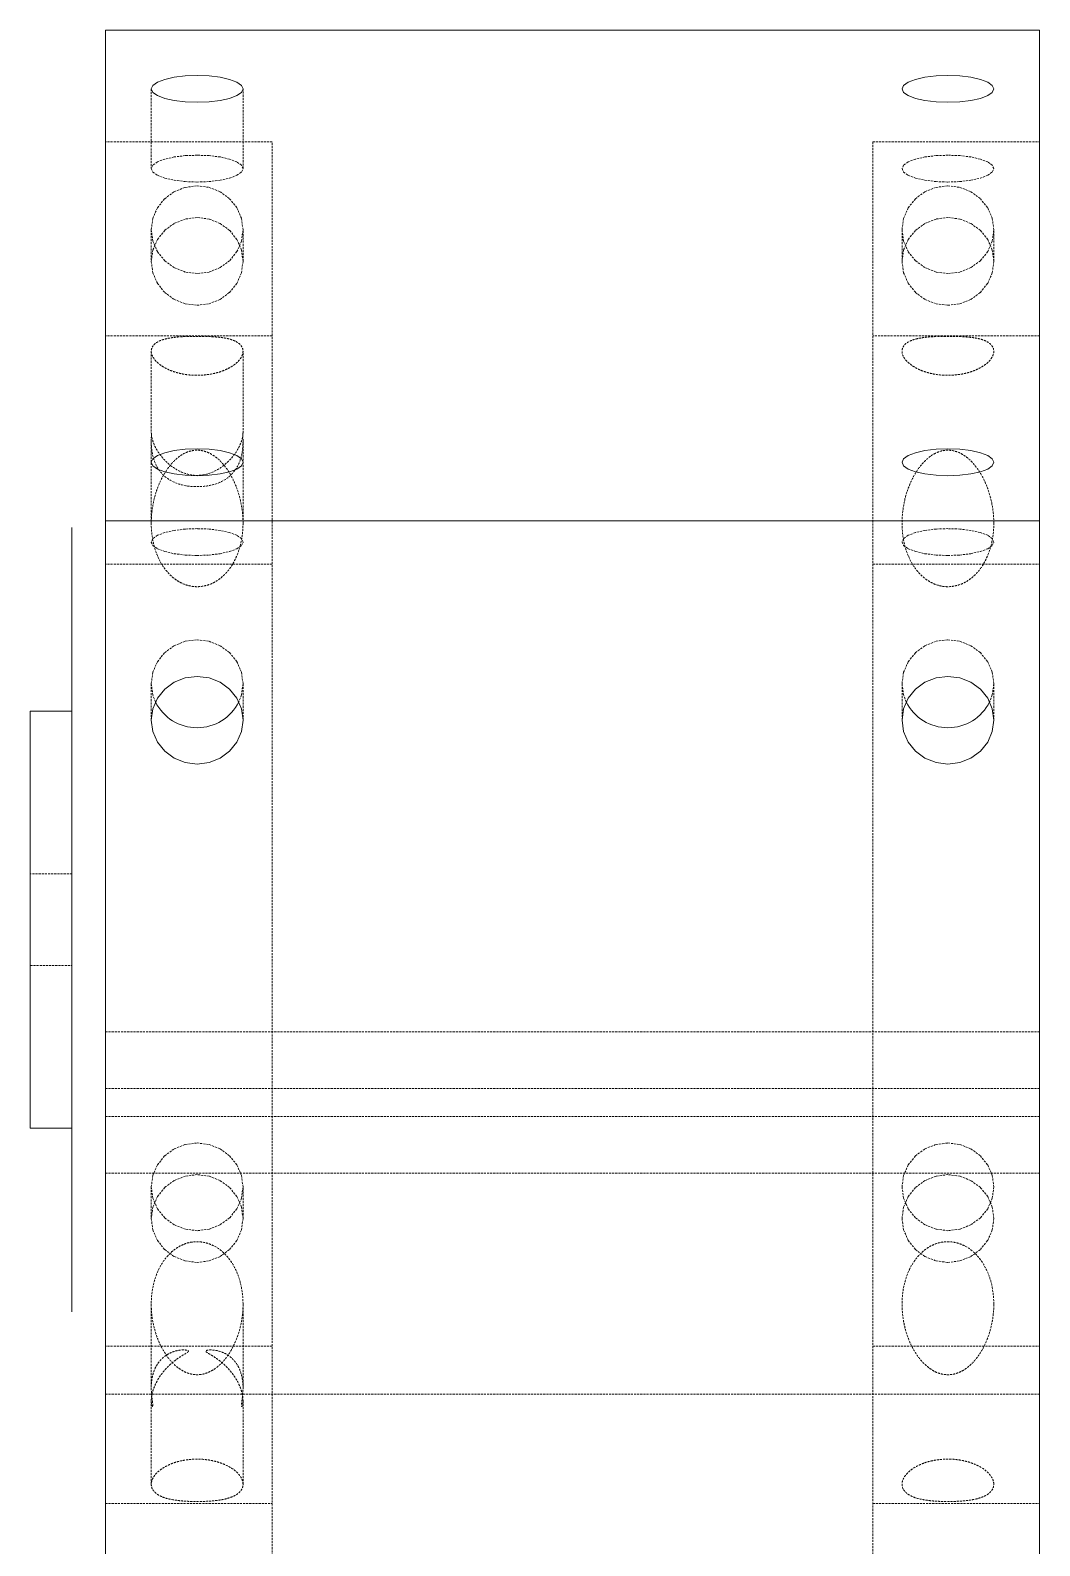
# Model space of a CAD drawing. Header units: millimetres. Extents: x 5343 to 29633, y -275 to 12336.
# Drawn here: x 20197.6 to 20318.6, y 6240.8 to 6422.5 of the extents above; entities that cross this region are included whole.
import ezdxf

# ---------------------------------------------------------------- set-up
doc = ezdxf.new("R2010")
doc.units = ezdxf.units.MM
doc.linetypes.add('HIDDEN', pattern=[0.375, 0.25, -0.125])

msp = doc.modelspace()

# ---------------------------------------------------------------- linework, layer by layer
at = {"linetype": 'Continuous', "lineweight": 15}
for p, q in [((20206.6, 6363.7), (20206.6, 6422.52)), ((20206.6, 6422.52), (20318.6, 6422.52)), ((20318.6, 6363.7), (20318.6, 6422.52)), ((20216.18, 6417.05), (20214.85, 6416.89)), ((20217.6, 6417.1), (20216.18, 6417.05)), ((20219.03, 6417.05), (20217.6, 6417.1)), ((20220.35, 6416.89), (20219.03, 6417.05)), ((20212.29, 6415.91), (20212.1, 6415.49)), ((20212.1, 6415.49), (20212.29, 6415.08)), ((20212.84, 6416.3), (20212.29, 6415.91)), ((20213.71, 6416.63), (20212.84, 6416.3)), ((20214.85, 6416.89), (20213.71, 6416.63)), ((20221.49, 6416.63), (20220.35, 6416.89)), ((20222.37, 6416.3), (20221.49, 6416.63)), ((20222.92, 6415.91), (20222.37, 6416.3)), ((20223.1, 6415.49), (20222.92, 6415.91)), ((20222.92, 6415.08), (20223.1, 6415.49)), ((20212.29, 6415.08), (20212.84, 6414.69)), ((20212.84, 6414.69), (20213.71, 6414.36)), ((20213.71, 6414.36), (20214.85, 6414.1)), ((20214.85, 6414.1), (20216.18, 6413.94)), ((20216.18, 6413.94), (20217.6, 6413.89)), ((20217.6, 6413.89), (20219.03, 6413.94)), ((20219.03, 6413.94), (20220.35, 6414.1)), ((20220.35, 6414.1), (20221.49, 6414.36)), ((20221.49, 6414.36), (20222.37, 6414.69)), ((20222.37, 6414.69), (20222.92, 6415.08)), ((20206.6, 6200.19), (20206.6, 6363.7)), ((20206.6, 6363.7), (20318.6, 6363.7)), ((20318.6, 6200.19), (20318.6, 6363.7)), ((20213.71, 6343.52), (20214.85, 6344.35)), ((20214.85, 6344.35), (20216.18, 6344.88)), ((20216.18, 6344.88), (20217.6, 6345.06)), ((20217.6, 6345.06), (20219.03, 6344.88)), ((20219.03, 6344.88), (20220.35, 6344.35)), ((20220.35, 6344.35), (20221.49, 6343.52)), ((20303.71, 6343.52), (20304.85, 6344.35)), ((20304.85, 6344.35), (20306.18, 6344.88)), ((20306.18, 6344.88), (20307.6, 6345.06)), ((20307.6, 6345.06), (20309.03, 6344.88)), ((20309.03, 6344.88), (20310.35, 6344.35)), ((20310.35, 6344.35), (20311.49, 6343.52)), ((20212.84, 6342.43), (20213.71, 6343.52)), ((20221.49, 6343.52), (20222.37, 6342.43)), ((20302.84, 6342.43), (20303.71, 6343.52)), ((20311.49, 6343.52), (20312.37, 6342.43)), ((20202.6, 6340.89), (20197.6, 6340.89)), ((20197.6, 6340.89), (20197.6, 6290.89)), ((20212.1, 6339.8), (20212.29, 6341.16)), ((20212.29, 6341.16), (20212.84, 6342.43)), ((20222.37, 6342.43), (20222.92, 6341.16)), ((20222.92, 6341.16), (20223.1, 6339.8)), ((20302.1, 6339.8), (20302.29, 6341.16)), ((20302.29, 6341.16), (20302.84, 6342.43)), ((20312.37, 6342.43), (20312.92, 6341.16)), ((20312.92, 6341.16), (20313.1, 6339.8)), ((20212.29, 6338.44), (20212.1, 6339.8)), ((20223.1, 6339.8), (20222.92, 6338.44)), ((20302.29, 6338.44), (20302.1, 6339.8)), ((20313.1, 6339.8), (20312.92, 6338.44)), ((20212.84, 6337.17), (20212.29, 6338.44)), ((20213.71, 6336.08), (20212.84, 6337.17)), ((20222.37, 6337.17), (20221.49, 6336.08)), ((20222.92, 6338.44), (20222.37, 6337.17)), ((20302.84, 6337.17), (20302.29, 6338.44)), ((20303.71, 6336.08), (20302.84, 6337.17)), ((20312.37, 6337.17), (20311.49, 6336.08)), ((20312.92, 6338.44), (20312.37, 6337.17)), ((20214.85, 6335.24), (20213.71, 6336.08)), ((20216.18, 6334.72), (20214.85, 6335.24)), ((20220.35, 6335.24), (20219.03, 6334.72)), ((20221.49, 6336.08), (20220.35, 6335.24)), ((20304.85, 6335.24), (20303.71, 6336.08)), ((20306.18, 6334.72), (20304.85, 6335.24)), ((20310.35, 6335.24), (20309.03, 6334.72)), ((20311.49, 6336.08), (20310.35, 6335.24)), ((20217.6, 6334.54), (20216.18, 6334.72)), ((20219.03, 6334.72), (20217.6, 6334.54)), ((20307.6, 6334.54), (20306.18, 6334.72)), ((20309.03, 6334.72), (20307.6, 6334.54)), ((20197.6, 6290.89), (20202.6, 6290.89))]:
    msp.add_line(p, q, dxfattribs=at)
at = {"linetype": 'Continuous', "lineweight": 0}
for p, q in [((20306.18, 6417.05), (20304.85, 6416.89)), ((20307.6, 6417.1), (20306.18, 6417.05)), ((20309.03, 6417.05), (20307.6, 6417.1)), ((20310.35, 6416.89), (20309.03, 6417.05)), ((20302.29, 6415.91), (20302.1, 6415.49)), ((20302.1, 6415.49), (20302.29, 6415.08)), ((20302.84, 6416.3), (20302.29, 6415.91)), ((20303.71, 6416.63), (20302.84, 6416.3)), ((20304.85, 6416.89), (20303.71, 6416.63)), ((20311.49, 6416.63), (20310.35, 6416.89)), ((20312.37, 6416.3), (20311.49, 6416.63)), ((20312.92, 6415.91), (20312.37, 6416.3)), ((20313.1, 6415.49), (20312.92, 6415.91)), ((20312.92, 6415.08), (20313.1, 6415.49)), ((20302.29, 6415.08), (20302.84, 6414.69)), ((20302.84, 6414.69), (20303.71, 6414.36)), ((20303.71, 6414.36), (20304.85, 6414.1)), ((20304.85, 6414.1), (20306.18, 6413.94)), ((20306.18, 6413.94), (20307.6, 6413.89)), ((20307.6, 6413.89), (20309.03, 6413.94)), ((20309.03, 6413.94), (20310.35, 6414.1)), ((20310.35, 6414.1), (20311.49, 6414.36)), ((20311.49, 6414.36), (20312.37, 6414.69)), ((20312.37, 6414.69), (20312.92, 6415.08)), ((20212.84, 6371.53), (20212.29, 6371.14)), ((20213.71, 6371.86), (20212.84, 6371.53)), ((20214.85, 6372.12), (20213.71, 6371.86)), ((20216.18, 6372.28), (20214.85, 6372.12)), ((20217.6, 6372.34), (20216.18, 6372.28)), ((20219.03, 6372.28), (20217.6, 6372.34)), ((20220.35, 6372.12), (20219.03, 6372.28)), ((20221.49, 6371.86), (20220.35, 6372.12)), ((20222.37, 6371.53), (20221.49, 6371.86)), ((20222.92, 6371.14), (20222.37, 6371.53)), ((20302.84, 6371.53), (20302.29, 6371.14)), ((20303.71, 6371.86), (20302.84, 6371.53)), ((20304.85, 6372.12), (20303.71, 6371.86)), ((20306.18, 6372.28), (20304.85, 6372.12)), ((20307.6, 6372.34), (20306.18, 6372.28)), ((20309.03, 6372.28), (20307.6, 6372.34)), ((20310.35, 6372.12), (20309.03, 6372.28)), ((20311.49, 6371.86), (20310.35, 6372.12)), ((20312.37, 6371.53), (20311.49, 6371.86)), ((20312.92, 6371.14), (20312.37, 6371.53)), ((20212.29, 6371.14), (20212.1, 6370.73)), ((20212.1, 6370.73), (20212.29, 6370.31)), ((20212.29, 6370.31), (20212.84, 6369.92)), ((20212.84, 6369.92), (20213.71, 6369.59)), ((20221.49, 6369.59), (20222.37, 6369.92)), ((20222.37, 6369.92), (20222.92, 6370.31)), ((20223.1, 6370.73), (20222.92, 6371.14)), ((20222.92, 6370.31), (20223.1, 6370.73)), ((20302.29, 6371.14), (20302.1, 6370.73)), ((20302.1, 6370.73), (20302.29, 6370.31)), ((20302.29, 6370.31), (20302.84, 6369.92)), ((20302.84, 6369.92), (20303.71, 6369.59)), ((20311.49, 6369.59), (20312.37, 6369.92)), ((20312.37, 6369.92), (20312.92, 6370.31)), ((20313.1, 6370.73), (20312.92, 6371.14)), ((20312.92, 6370.31), (20313.1, 6370.73)), ((20213.71, 6369.59), (20214.85, 6369.33)), ((20214.85, 6369.33), (20216.18, 6369.17)), ((20216.18, 6369.17), (20217.6, 6369.12)), ((20217.6, 6369.12), (20219.03, 6369.17)), ((20219.03, 6369.17), (20220.35, 6369.33)), ((20220.35, 6369.33), (20221.49, 6369.59)), ((20303.71, 6369.59), (20304.85, 6369.33)), ((20304.85, 6369.33), (20306.18, 6369.17)), ((20306.18, 6369.17), (20307.6, 6369.12)), ((20307.6, 6369.12), (20309.03, 6369.17)), ((20309.03, 6369.17), (20310.35, 6369.33)), ((20310.35, 6369.33), (20311.49, 6369.59)), ((20202.6, 6268.89), (20202.6, 6362.89)), ((20202.6, 6340.89), (20202.6, 6290.89))]:
    msp.add_line(p, q, dxfattribs=at)
at = {"linetype": 'HIDDEN', "lineweight": 0}
for p, q in [((20212.1, 6415.49), (20212.1, 6405.93)), ((20223.1, 6405.93), (20223.1, 6415.49)), ((20226.6, 6409.15), (20206.6, 6409.15)), ((20226.6, 6358.53), (20226.6, 6409.15)), ((20298.6, 6409.15), (20298.6, 6358.53)), ((20298.6, 6409.15), (20318.6, 6409.15)), ((20212.29, 6406.35), (20212.1, 6405.93)), ((20212.84, 6406.74), (20212.29, 6406.35)), ((20213.71, 6407.07), (20212.84, 6406.74)), ((20214.85, 6407.33), (20213.71, 6407.07)), ((20216.18, 6407.49), (20214.85, 6407.33)), ((20217.6, 6407.54), (20216.18, 6407.49)), ((20219.03, 6407.49), (20217.6, 6407.54)), ((20220.35, 6407.33), (20219.03, 6407.49)), ((20221.49, 6407.07), (20220.35, 6407.33)), ((20222.37, 6406.74), (20221.49, 6407.07)), ((20222.92, 6406.35), (20222.37, 6406.74)), ((20223.1, 6405.93), (20222.92, 6406.35)), ((20302.29, 6406.35), (20302.1, 6405.93)), ((20302.84, 6406.74), (20302.29, 6406.35)), ((20303.71, 6407.07), (20302.84, 6406.74)), ((20304.85, 6407.33), (20303.71, 6407.07)), ((20306.18, 6407.49), (20304.85, 6407.33)), ((20307.6, 6407.54), (20306.18, 6407.49)), ((20309.03, 6407.49), (20307.6, 6407.54)), ((20310.35, 6407.33), (20309.03, 6407.49)), ((20311.49, 6407.07), (20310.35, 6407.33)), ((20312.37, 6406.74), (20311.49, 6407.07)), ((20312.92, 6406.35), (20312.37, 6406.74)), ((20313.1, 6405.93), (20312.92, 6406.35)), ((20212.1, 6405.93), (20212.29, 6405.52)), ((20212.29, 6405.52), (20212.84, 6405.13)), ((20212.84, 6405.13), (20213.71, 6404.79)), ((20213.71, 6404.79), (20214.85, 6404.54)), ((20214.85, 6404.54), (20216.18, 6404.38)), ((20216.18, 6404.38), (20217.6, 6404.32)), ((20217.6, 6404.32), (20219.03, 6404.38)), ((20219.03, 6404.38), (20220.35, 6404.54)), ((20220.35, 6404.54), (20221.49, 6404.79)), ((20221.49, 6404.79), (20222.37, 6405.13)), ((20222.37, 6405.13), (20222.92, 6405.52)), ((20222.92, 6405.52), (20223.1, 6405.93)), ((20302.1, 6405.93), (20302.29, 6405.52)), ((20302.29, 6405.52), (20302.84, 6405.13)), ((20302.84, 6405.13), (20303.71, 6404.79)), ((20303.71, 6404.79), (20304.85, 6404.54)), ((20304.85, 6404.54), (20306.18, 6404.38)), ((20306.18, 6404.38), (20307.6, 6404.32)), ((20307.6, 6404.32), (20309.03, 6404.38)), ((20309.03, 6404.38), (20310.35, 6404.54)), ((20310.35, 6404.54), (20311.49, 6404.79)), ((20311.49, 6404.79), (20312.37, 6405.13)), ((20312.37, 6405.13), (20312.92, 6405.52)), ((20312.92, 6405.52), (20313.1, 6405.93)), ((20213.71, 6402.33), (20214.85, 6403.17)), ((20214.85, 6403.17), (20216.18, 6403.69)), ((20216.18, 6403.69), (20217.6, 6403.87)), ((20217.6, 6403.87), (20219.03, 6403.69)), ((20219.03, 6403.69), (20220.35, 6403.17)), ((20220.35, 6403.17), (20221.49, 6402.33)), ((20303.71, 6402.33), (20304.85, 6403.17)), ((20304.85, 6403.17), (20306.18, 6403.69)), ((20306.18, 6403.69), (20307.6, 6403.87)), ((20307.6, 6403.87), (20309.03, 6403.69)), ((20309.03, 6403.69), (20310.35, 6403.17)), ((20310.35, 6403.17), (20311.49, 6402.33)), ((20212.29, 6399.97), (20212.84, 6401.24)), ((20212.84, 6401.24), (20213.71, 6402.33)), ((20221.49, 6402.33), (20222.37, 6401.24)), ((20222.37, 6401.24), (20222.92, 6399.97)), ((20302.29, 6399.97), (20302.84, 6401.24)), ((20302.84, 6401.24), (20303.71, 6402.33)), ((20311.49, 6402.33), (20312.37, 6401.24)), ((20312.37, 6401.24), (20312.92, 6399.97)), ((20212.1, 6398.61), (20212.29, 6399.97)), ((20214.85, 6399.36), (20213.71, 6398.53)), ((20216.18, 6399.89), (20214.85, 6399.36)), ((20217.6, 6400.07), (20216.18, 6399.89)), ((20219.03, 6399.89), (20217.6, 6400.07)), ((20220.35, 6399.36), (20219.03, 6399.89)), ((20221.49, 6398.53), (20220.35, 6399.36)), ((20222.92, 6399.97), (20223.1, 6398.61)), ((20302.1, 6398.61), (20302.29, 6399.97)), ((20304.85, 6399.36), (20303.71, 6398.53)), ((20306.18, 6399.89), (20304.85, 6399.36)), ((20307.6, 6400.07), (20306.18, 6399.89)), ((20309.03, 6399.89), (20307.6, 6400.07)), ((20310.35, 6399.36), (20309.03, 6399.89)), ((20311.49, 6398.53), (20310.35, 6399.36)), ((20312.92, 6399.97), (20313.1, 6398.61)), ((20212.1, 6398.61), (20212.1, 6394.81)), ((20212.29, 6397.25), (20212.1, 6398.61)), ((20212.84, 6397.44), (20212.29, 6396.17)), ((20212.84, 6395.98), (20212.29, 6397.25)), ((20213.71, 6398.53), (20212.84, 6397.44)), ((20222.37, 6397.44), (20221.49, 6398.53)), ((20222.92, 6396.17), (20222.37, 6397.44)), ((20222.92, 6397.25), (20222.37, 6395.98)), ((20223.1, 6398.61), (20222.92, 6397.25)), ((20223.1, 6394.81), (20223.1, 6398.61)), ((20302.1, 6398.61), (20302.1, 6394.81)), ((20302.29, 6397.25), (20302.1, 6398.61)), ((20302.84, 6397.44), (20302.29, 6396.17)), ((20302.84, 6395.98), (20302.29, 6397.25)), ((20303.71, 6398.53), (20302.84, 6397.44)), ((20312.37, 6397.44), (20311.49, 6398.53)), ((20312.92, 6396.17), (20312.37, 6397.44)), ((20312.92, 6397.25), (20312.37, 6395.98)), ((20313.1, 6398.61), (20312.92, 6397.25)), ((20313.1, 6394.81), (20313.1, 6398.61)), ((20212.29, 6396.17), (20212.1, 6394.81)), ((20213.71, 6394.89), (20212.84, 6395.98)), ((20222.37, 6395.98), (20221.49, 6394.89)), ((20223.1, 6394.81), (20222.92, 6396.17)), ((20302.29, 6396.17), (20302.1, 6394.81)), ((20303.71, 6394.89), (20302.84, 6395.98)), ((20312.37, 6395.98), (20311.49, 6394.89)), ((20313.1, 6394.81), (20312.92, 6396.17)), ((20212.1, 6394.81), (20212.29, 6393.45)), ((20212.29, 6393.45), (20212.84, 6392.18)), ((20214.85, 6394.06), (20213.71, 6394.89)), ((20216.18, 6393.53), (20214.85, 6394.06)), ((20217.6, 6393.35), (20216.18, 6393.53)), ((20219.03, 6393.53), (20217.6, 6393.35)), ((20220.35, 6394.06), (20219.03, 6393.53)), ((20221.49, 6394.89), (20220.35, 6394.06)), ((20222.37, 6392.18), (20222.92, 6393.45)), ((20222.92, 6393.45), (20223.1, 6394.81)), ((20302.1, 6394.81), (20302.29, 6393.45)), ((20302.29, 6393.45), (20302.84, 6392.18)), ((20304.85, 6394.06), (20303.71, 6394.89)), ((20306.18, 6393.53), (20304.85, 6394.06)), ((20307.6, 6393.35), (20306.18, 6393.53)), ((20309.03, 6393.53), (20307.6, 6393.35)), ((20310.35, 6394.06), (20309.03, 6393.53)), ((20311.49, 6394.89), (20310.35, 6394.06)), ((20312.37, 6392.18), (20312.92, 6393.45)), ((20312.92, 6393.45), (20313.1, 6394.81)), ((20212.84, 6392.18), (20213.71, 6391.09)), ((20221.49, 6391.09), (20222.37, 6392.18)), ((20302.84, 6392.18), (20303.71, 6391.09)), ((20311.49, 6391.09), (20312.37, 6392.18)), ((20213.71, 6391.09), (20214.85, 6390.25)), ((20214.85, 6390.25), (20216.18, 6389.73)), ((20216.18, 6389.73), (20217.6, 6389.55)), ((20217.6, 6389.55), (20219.03, 6389.73)), ((20219.03, 6389.73), (20220.35, 6390.25)), ((20220.35, 6390.25), (20221.49, 6391.09)), ((20303.71, 6391.09), (20304.85, 6390.25)), ((20304.85, 6390.25), (20306.18, 6389.73)), ((20306.18, 6389.73), (20307.6, 6389.55)), ((20307.6, 6389.55), (20309.03, 6389.73)), ((20309.03, 6389.73), (20310.35, 6390.25)), ((20310.35, 6390.25), (20311.49, 6391.09)), ((20226.6, 6385.89), (20206.6, 6385.89)), ((20318.6, 6385.89), (20298.6, 6385.89)), ((20212.1, 6384.04), (20212.1, 6374.21)), ((20223.1, 6374.21), (20223.1, 6384.04)), ((20212.1, 6373.28), (20212.1, 6363.44)), ((20223.1, 6363.44), (20223.1, 6373.27)), ((20214.85, 6362.56), (20213.71, 6362.3)), ((20216.18, 6362.72), (20214.85, 6362.56)), ((20217.6, 6362.77), (20216.18, 6362.72)), ((20219.03, 6362.72), (20217.6, 6362.77)), ((20220.35, 6362.56), (20219.03, 6362.72)), ((20221.49, 6362.3), (20220.35, 6362.56)), ((20304.85, 6362.56), (20303.71, 6362.3)), ((20306.18, 6362.72), (20304.85, 6362.56)), ((20307.6, 6362.77), (20306.18, 6362.72)), ((20309.03, 6362.72), (20307.6, 6362.77)), ((20310.35, 6362.56), (20309.03, 6362.72)), ((20311.49, 6362.3), (20310.35, 6362.56)), ((20212.29, 6361.58), (20212.1, 6361.16)), ((20212.1, 6361.16), (20212.29, 6360.75)), ((20212.84, 6361.97), (20212.29, 6361.58)), ((20212.29, 6360.75), (20212.84, 6360.36)), ((20213.71, 6362.3), (20212.84, 6361.97)), ((20222.37, 6361.97), (20221.49, 6362.3)), ((20222.92, 6361.58), (20222.37, 6361.97)), ((20222.37, 6360.36), (20222.92, 6360.75)), ((20223.1, 6361.16), (20222.92, 6361.58)), ((20222.92, 6360.75), (20223.1, 6361.16)), ((20302.29, 6361.58), (20302.1, 6361.16)), ((20302.1, 6361.16), (20302.29, 6360.75)), ((20302.84, 6361.97), (20302.29, 6361.58)), ((20302.29, 6360.75), (20302.84, 6360.36)), ((20303.71, 6362.3), (20302.84, 6361.97)), ((20312.37, 6361.97), (20311.49, 6362.3)), ((20312.92, 6361.58), (20312.37, 6361.97)), ((20312.37, 6360.36), (20312.92, 6360.75)), ((20313.1, 6361.16), (20312.92, 6361.58)), ((20312.92, 6360.75), (20313.1, 6361.16)), ((20212.84, 6360.36), (20213.71, 6360.03)), ((20213.71, 6360.03), (20214.85, 6359.77)), ((20214.85, 6359.77), (20216.18, 6359.61)), ((20216.18, 6359.61), (20217.6, 6359.55)), ((20217.6, 6359.55), (20219.03, 6359.61)), ((20219.03, 6359.61), (20220.35, 6359.77)), ((20220.35, 6359.77), (20221.49, 6360.03)), ((20221.49, 6360.03), (20222.37, 6360.36)), ((20302.84, 6360.36), (20303.71, 6360.03)), ((20303.71, 6360.03), (20304.85, 6359.77)), ((20304.85, 6359.77), (20306.18, 6359.61)), ((20306.18, 6359.61), (20307.6, 6359.55)), ((20307.6, 6359.55), (20309.03, 6359.61)), ((20309.03, 6359.61), (20310.35, 6359.77)), ((20310.35, 6359.77), (20311.49, 6360.03)), ((20311.49, 6360.03), (20312.37, 6360.36)), ((20226.6, 6358.53), (20206.6, 6358.53)), ((20226.6, 6214.14), (20226.6, 6358.53)), ((20298.6, 6358.53), (20318.6, 6358.53)), ((20298.6, 6358.53), (20298.6, 6214.14)), ((20213.71, 6347.91), (20214.85, 6348.74)), ((20214.85, 6348.74), (20216.18, 6349.27)), ((20216.18, 6349.27), (20217.6, 6349.45)), ((20217.6, 6349.45), (20219.03, 6349.27)), ((20219.03, 6349.27), (20220.35, 6348.74)), ((20220.35, 6348.74), (20221.49, 6347.91)), ((20303.71, 6347.91), (20304.85, 6348.74)), ((20304.85, 6348.74), (20306.18, 6349.27)), ((20306.18, 6349.27), (20307.6, 6349.45)), ((20307.6, 6349.45), (20309.03, 6349.27)), ((20309.03, 6349.27), (20310.35, 6348.74)), ((20310.35, 6348.74), (20311.49, 6347.91)), ((20212.29, 6345.55), (20212.84, 6346.82)), ((20212.84, 6346.82), (20213.71, 6347.91)), ((20221.49, 6347.91), (20222.37, 6346.82)), ((20222.37, 6346.82), (20222.92, 6345.55)), ((20302.29, 6345.55), (20302.84, 6346.82)), ((20302.84, 6346.82), (20303.71, 6347.91)), ((20311.49, 6347.91), (20312.37, 6346.82)), ((20312.37, 6346.82), (20312.92, 6345.55)), ((20212.1, 6344.19), (20212.29, 6345.55)), ((20222.92, 6345.55), (20223.1, 6344.19)), ((20302.1, 6344.19), (20302.29, 6345.55)), ((20312.92, 6345.55), (20313.1, 6344.19)), ((20212.1, 6344.19), (20212.1, 6339.8)), ((20212.29, 6342.83), (20212.1, 6344.19)), ((20212.6, 6341.99), (20212.29, 6342.83)), ((20222.92, 6342.83), (20222.6, 6341.99)), ((20223.1, 6344.19), (20222.92, 6342.83)), ((20223.1, 6339.8), (20223.1, 6344.19)), ((20302.1, 6344.19), (20302.1, 6339.8)), ((20302.29, 6342.83), (20302.1, 6344.19)), ((20302.6, 6341.99), (20302.29, 6342.83)), ((20312.92, 6342.83), (20312.6, 6341.99)), ((20313.1, 6344.19), (20312.92, 6342.83)), ((20313.1, 6339.8), (20313.1, 6344.19)), ((20202.6, 6321.39), (20197.6, 6321.39)), ((20197.6, 6310.39), (20202.6, 6310.39)), ((20318.6, 6302.46), (20206.6, 6302.46)), ((20206.6, 6295.66), (20318.6, 6295.66)), ((20318.6, 6292.31), (20206.6, 6292.31)), ((20213.71, 6287.58), (20214.85, 6288.42)), ((20214.85, 6288.42), (20216.18, 6288.94)), ((20216.18, 6288.94), (20217.6, 6289.12)), ((20217.6, 6289.12), (20219.03, 6288.94)), ((20219.03, 6288.94), (20220.35, 6288.42)), ((20220.35, 6288.42), (20221.49, 6287.58)), ((20303.71, 6287.58), (20304.85, 6288.42)), ((20304.85, 6288.42), (20306.18, 6288.94)), ((20306.18, 6288.94), (20307.6, 6289.12)), ((20307.6, 6289.12), (20309.03, 6288.94)), ((20309.03, 6288.94), (20310.35, 6288.42)), ((20310.35, 6288.42), (20311.49, 6287.58)), ((20212.29, 6285.22), (20212.84, 6286.49)), ((20212.84, 6286.49), (20213.71, 6287.58)), ((20221.49, 6287.58), (20222.37, 6286.49)), ((20222.37, 6286.49), (20222.92, 6285.22)), ((20302.29, 6285.22), (20302.84, 6286.49)), ((20302.84, 6286.49), (20303.71, 6287.58)), ((20311.49, 6287.58), (20312.37, 6286.49)), ((20312.37, 6286.49), (20312.92, 6285.22)), ((20206.6, 6285.51), (20318.6, 6285.51)), ((20212.1, 6283.86), (20212.29, 6285.22)), ((20214.85, 6284.61), (20213.71, 6283.78)), ((20216.18, 6285.14), (20214.85, 6284.61)), ((20217.6, 6285.32), (20216.18, 6285.14)), ((20219.03, 6285.14), (20217.6, 6285.32)), ((20220.35, 6284.61), (20219.03, 6285.14)), ((20221.49, 6283.78), (20220.35, 6284.61)), ((20222.92, 6285.22), (20223.1, 6283.86)), ((20302.1, 6283.86), (20302.29, 6285.22)), ((20304.85, 6284.61), (20303.71, 6283.78)), ((20306.18, 6285.14), (20304.85, 6284.61)), ((20307.6, 6285.32), (20306.18, 6285.14)), ((20309.03, 6285.14), (20307.6, 6285.32)), ((20310.35, 6284.61), (20309.03, 6285.14)), ((20311.49, 6283.78), (20310.35, 6284.61)), ((20312.92, 6285.22), (20313.1, 6283.86)), ((20212.1, 6283.86), (20212.1, 6280.06)), ((20212.29, 6282.5), (20212.1, 6283.86)), ((20212.84, 6282.69), (20212.29, 6281.42)), ((20213.71, 6283.78), (20212.84, 6282.69)), ((20222.37, 6282.69), (20221.49, 6283.78)), ((20222.92, 6281.42), (20222.37, 6282.69)), ((20223.1, 6283.86), (20222.92, 6282.5)), ((20223.1, 6280.06), (20223.1, 6283.86)), ((20302.29, 6282.5), (20302.1, 6283.86)), ((20302.84, 6282.69), (20302.29, 6281.42)), ((20303.71, 6283.78), (20302.84, 6282.69)), ((20312.37, 6282.69), (20311.49, 6283.78)), ((20312.92, 6281.42), (20312.37, 6282.69)), ((20313.1, 6283.86), (20312.92, 6282.5)), ((20212.29, 6281.42), (20212.1, 6280.06)), ((20212.84, 6281.23), (20212.29, 6282.5)), ((20213.71, 6280.14), (20212.84, 6281.23)), ((20222.37, 6281.23), (20221.49, 6280.14)), ((20222.92, 6282.5), (20222.37, 6281.23)), ((20223.1, 6280.06), (20222.92, 6281.42)), ((20302.29, 6281.42), (20302.1, 6280.06)), ((20302.84, 6281.23), (20302.29, 6282.5)), ((20303.71, 6280.14), (20302.84, 6281.23)), ((20312.37, 6281.23), (20311.49, 6280.14)), ((20312.92, 6282.5), (20312.37, 6281.23)), ((20313.1, 6280.06), (20312.92, 6281.42)), ((20212.1, 6280.06), (20212.29, 6278.7)), ((20214.85, 6279.31), (20213.71, 6280.14)), ((20216.18, 6278.78), (20214.85, 6279.31)), ((20220.35, 6279.31), (20219.03, 6278.78)), ((20221.49, 6280.14), (20220.35, 6279.31)), ((20222.92, 6278.7), (20223.1, 6280.06)), ((20302.1, 6280.06), (20302.29, 6278.7)), ((20304.85, 6279.31), (20303.71, 6280.14)), ((20306.18, 6278.78), (20304.85, 6279.31)), ((20310.35, 6279.31), (20309.03, 6278.78)), ((20311.49, 6280.14), (20310.35, 6279.31)), ((20312.92, 6278.7), (20313.1, 6280.06)), ((20212.29, 6278.7), (20212.84, 6277.43)), ((20212.84, 6277.43), (20213.71, 6276.34)), ((20217.6, 6278.6), (20216.18, 6278.78)), ((20219.03, 6278.78), (20217.6, 6278.6)), ((20221.49, 6276.34), (20222.37, 6277.43)), ((20222.37, 6277.43), (20222.92, 6278.7)), ((20302.29, 6278.7), (20302.84, 6277.43)), ((20302.84, 6277.43), (20303.71, 6276.34)), ((20307.6, 6278.6), (20306.18, 6278.78)), ((20309.03, 6278.78), (20307.6, 6278.6)), ((20311.49, 6276.34), (20312.37, 6277.43)), ((20312.37, 6277.43), (20312.92, 6278.7)), ((20213.71, 6276.34), (20214.85, 6275.5)), ((20214.85, 6275.5), (20216.18, 6274.98)), ((20219.03, 6274.98), (20220.35, 6275.5)), ((20220.35, 6275.5), (20221.49, 6276.34)), ((20303.71, 6276.34), (20304.85, 6275.5)), ((20304.85, 6275.5), (20306.18, 6274.98)), ((20309.03, 6274.98), (20310.35, 6275.5)), ((20310.35, 6275.5), (20311.49, 6276.34)), ((20216.18, 6274.98), (20217.6, 6274.8)), ((20217.6, 6274.8), (20219.03, 6274.98)), ((20306.18, 6274.98), (20307.6, 6274.8)), ((20307.6, 6274.8), (20309.03, 6274.98)), ((20212.1, 6269.78), (20212.1, 6259.79)), ((20223.1, 6259.78), (20223.1, 6269.78)), ((20226.6, 6264.76), (20206.6, 6264.76)), ((20298.6, 6264.76), (20318.6, 6264.76)), ((20206.6, 6259), (20318.6, 6259)), ((20212.1, 6258.2), (20212.1, 6248.21)), ((20223.1, 6248.2), (20223.1, 6258.19)), ((20206.6, 6245.89), (20226.6, 6245.89)), ((20298.6, 6245.89), (20318.6, 6245.89))]:
    msp.add_line(p, q, dxfattribs=at)
at = {"linetype": 'Continuous', "lineweight": 15}
for centre in [(20217.6, 6344.49), (20307.6, 6344.49)]:
    msp.add_arc(centre, 5.59, 206.5304, 333.4696, dxfattribs=at)
at = {"linetype": 'HIDDEN', "lineweight": 0}
for points, knots in [([(20223.1, 6384.04), (20223.1, 6384.3), (20223.01, 6384.53), (20222.69, 6384.94), (20222.46, 6385.11), (20221.99, 6385.33), (20221.82, 6385.4), (20221.42, 6385.52), (20221.2, 6385.57), (20220.82, 6385.64), (20220.69, 6385.66), (20220.41, 6385.7), (20220.25, 6385.71), (20219.92, 6385.74), (20219.75, 6385.76), (20219.36, 6385.78), (20219.15, 6385.79), (20218.8, 6385.81), (20218.68, 6385.81), (20218.42, 6385.82), (20218.29, 6385.82), (20218.01, 6385.82), (20217.87, 6385.82), (20217.58, 6385.82), (20217.44, 6385.82), (20217.15, 6385.82), (20217.01, 6385.82), (20216.74, 6385.82), (20216.61, 6385.81), (20216.25, 6385.8), (20216.02, 6385.79), (20215.61, 6385.77), (20215.43, 6385.76), (20215.08, 6385.73), (20214.92, 6385.71), (20214.48, 6385.66), (20214.22, 6385.61), (20213.77, 6385.51), (20213.56, 6385.45), (20213.2, 6385.33), (20213.04, 6385.25), (20212.61, 6385.02), (20212.4, 6384.84), (20212.14, 6384.41), (20212.08, 6384.17), (20212.14, 6383.63), (20212.27, 6383.33), (20212.65, 6382.86), (20212.82, 6382.7), (20213.22, 6382.37), (20213.46, 6382.21), (20213.91, 6381.96), (20214.07, 6381.88), (20214.42, 6381.73), (20214.61, 6381.66), (20215.02, 6381.52), (20215.24, 6381.46), (20215.71, 6381.34), (20215.96, 6381.29), (20216.5, 6381.21), (20216.77, 6381.18), (20217.34, 6381.15), (20217.63, 6381.15), (20218.06, 6381.16), (20218.2, 6381.17), (20218.48, 6381.19), (20218.62, 6381.21), (20219.03, 6381.26), (20219.29, 6381.3), (20219.78, 6381.41), (20220.01, 6381.47), (20220.44, 6381.6), (20220.64, 6381.67), (20221, 6381.82), (20221.17, 6381.9), (20221.48, 6382.06), (20221.62, 6382.14), (20222.01, 6382.38), (20222.22, 6382.55), (20222.57, 6382.87), (20222.7, 6383.03), (20222.91, 6383.34), (20222.98, 6383.49), (20223.08, 6383.77), (20223.1, 6383.91), (20223.1, 6384.04)], [0, 0, 0, 0, 0.0625, 0.0625, 0.125, 0.125, 0.15625, 0.15625, 0.1875, 0.1875, 0.203125, 0.203125, 0.21875, 0.21875, 0.234375, 0.234375, 0.25, 0.25, 0.257813, 0.257813, 0.265625, 0.265625, 0.273438, 0.273438, 0.28125, 0.28125, 0.289063, 0.289063, 0.296875, 0.296875, 0.3125, 0.3125, 0.328125, 0.328125, 0.34375, 0.34375, 0.375, 0.375, 0.40625, 0.40625, 0.4375, 0.4375, 0.5, 0.5, 0.5625, 0.5625, 0.625, 0.625, 0.65625, 0.65625, 0.6875, 0.6875, 0.703125, 0.703125, 0.71875, 0.71875, 0.734375, 0.734375, 0.75, 0.75, 0.765625, 0.765625, 0.78125, 0.78125, 0.789063, 0.789063, 0.796875, 0.796875, 0.8125, 0.8125, 0.828125, 0.828125, 0.84375, 0.84375, 0.859375, 0.859375, 0.875, 0.875, 0.90625, 0.90625, 0.9375, 0.9375, 0.96875, 0.96875, 1, 1, 1, 1]), ([(20313.1, 6384.04), (20313.1, 6384.3), (20313.01, 6384.53), (20312.69, 6384.94), (20312.46, 6385.11), (20311.99, 6385.33), (20311.82, 6385.4), (20311.42, 6385.52), (20311.2, 6385.57), (20310.82, 6385.64), (20310.69, 6385.66), (20310.41, 6385.7), (20310.25, 6385.71), (20309.92, 6385.74), (20309.75, 6385.76), (20309.36, 6385.78), (20309.15, 6385.79), (20308.8, 6385.81), (20308.68, 6385.81), (20308.42, 6385.82), (20308.29, 6385.82), (20308.01, 6385.82), (20307.87, 6385.82), (20307.58, 6385.82), (20307.44, 6385.82), (20307.15, 6385.82), (20307.01, 6385.82), (20306.74, 6385.82), (20306.61, 6385.81), (20306.25, 6385.8), (20306.02, 6385.79), (20305.61, 6385.77), (20305.43, 6385.76), (20305.08, 6385.73), (20304.92, 6385.71), (20304.48, 6385.66), (20304.22, 6385.61), (20303.77, 6385.51), (20303.56, 6385.45), (20303.2, 6385.33), (20303.04, 6385.25), (20302.61, 6385.02), (20302.4, 6384.84), (20302.14, 6384.41), (20302.08, 6384.17), (20302.14, 6383.63), (20302.27, 6383.33), (20302.65, 6382.86), (20302.82, 6382.7), (20303.22, 6382.37), (20303.46, 6382.21), (20303.91, 6381.96), (20304.07, 6381.88), (20304.42, 6381.73), (20304.61, 6381.66), (20305.02, 6381.52), (20305.24, 6381.46), (20305.71, 6381.34), (20305.96, 6381.29), (20306.5, 6381.21), (20306.77, 6381.18), (20307.34, 6381.15), (20307.63, 6381.15), (20308.06, 6381.16), (20308.2, 6381.17), (20308.48, 6381.19), (20308.62, 6381.21), (20309.03, 6381.26), (20309.29, 6381.3), (20309.78, 6381.41), (20310.01, 6381.47), (20310.44, 6381.6), (20310.64, 6381.67), (20311, 6381.82), (20311.17, 6381.9), (20311.48, 6382.06), (20311.62, 6382.14), (20312.01, 6382.38), (20312.22, 6382.55), (20312.57, 6382.87), (20312.7, 6383.03), (20312.91, 6383.34), (20312.98, 6383.49), (20313.08, 6383.77), (20313.1, 6383.91), (20313.1, 6384.04)], [0, 0, 0, 0, 0.0625, 0.0625, 0.125, 0.125, 0.15625, 0.15625, 0.1875, 0.1875, 0.203125, 0.203125, 0.21875, 0.21875, 0.234375, 0.234375, 0.25, 0.25, 0.257813, 0.257813, 0.265625, 0.265625, 0.273438, 0.273438, 0.28125, 0.28125, 0.289063, 0.289063, 0.296875, 0.296875, 0.3125, 0.3125, 0.328125, 0.328125, 0.34375, 0.34375, 0.375, 0.375, 0.40625, 0.40625, 0.4375, 0.4375, 0.5, 0.5, 0.5625, 0.5625, 0.625, 0.625, 0.65625, 0.65625, 0.6875, 0.6875, 0.703125, 0.703125, 0.71875, 0.71875, 0.734375, 0.734375, 0.75, 0.75, 0.765625, 0.765625, 0.78125, 0.78125, 0.789063, 0.789063, 0.796875, 0.796875, 0.8125, 0.8125, 0.828125, 0.828125, 0.84375, 0.84375, 0.859375, 0.859375, 0.875, 0.875, 0.90625, 0.90625, 0.9375, 0.9375, 0.96875, 0.96875, 1, 1, 1, 1]), ([(20223.1, 6373.27), (20223.1, 6372.99), (20223.09, 6372.43), (20222.92, 6371.39), (20222.55, 6370.38), (20221.91, 6369.39), (20220.84, 6368.48), (20219.43, 6367.95), (20217.86, 6367.77), (20216.3, 6367.85), (20214.77, 6368.27), (20213.53, 6369.11), (20212.71, 6370.23), (20212.29, 6371.34), (20212.12, 6372.39), (20212.09, 6373.27), (20212.12, 6373.95), (20212.13, 6374.27), (20212.09, 6374.34), (20212.1, 6374.21), (20212.1, 6374.21)], [0, 0, 0, 0, 0.048981, 0.098063, 0.144794, 0.191752, 0.260505, 0.350348, 0.413578, 0.477164, 0.559107, 0.644084, 0.698143, 0.752545, 0.800107, 0.846712, 0.896426, 0.948003, 0.999552, 1, 1, 1, 1]), ([(20212.11, 6374.11), (20212.12, 6374.02), (20212.13, 6373.83), (20212.3, 6373.16), (20212.68, 6372.32), (20213.34, 6371.33), (20214.44, 6370.23), (20215.86, 6369.41), (20217.42, 6369.08), (20218.97, 6369.28), (20220.5, 6370.03), (20221.73, 6371.15), (20222.53, 6372.32), (20222.93, 6373.22), (20223.08, 6373.85), (20223.09, 6374.03), (20223.09, 6374.09)], [0, 0, 0, 0, 0.046264, 0.107083, 0.163814, 0.221236, 0.306331, 0.415893, 0.491729, 0.567919, 0.668937, 0.773476, 0.838264, 0.903437, 0.960946, 1, 1, 1, 1]), ([(20223.1, 6374.21), (20223.1, 6374.24), (20223.09, 6374.32), (20223.09, 6373.98), (20223.1, 6373.5), (20223.1, 6373.27)], [0, 0, 0, 0, 0.327275, 0.671738, 1, 1, 1, 1]), ([(20223.1, 6363.44), (20223.1, 6362.6), (20223.01, 6361.75), (20222.71, 6360.47), (20222.57, 6360.04), (20222.31, 6359.4), (20222.22, 6359.19), (20222, 6358.77), (20221.89, 6358.56), (20221.5, 6357.95), (20221.19, 6357.56), (20220.64, 6357.03), (20220.45, 6356.86), (20220.02, 6356.55), (20219.79, 6356.4), (20219.3, 6356.16), (20219.04, 6356.05), (20218.49, 6355.9), (20218.21, 6355.85), (20217.64, 6355.8), (20217.35, 6355.81), (20216.78, 6355.88), (20216.5, 6355.95), (20215.97, 6356.13), (20215.72, 6356.25), (20215.24, 6356.51), (20215.02, 6356.66), (20214.61, 6356.99), (20214.42, 6357.16), (20214.07, 6357.53), (20213.9, 6357.72), (20213.46, 6358.31), (20213.22, 6358.72), (20212.81, 6359.56), (20212.65, 6360), (20212.27, 6361.28), (20212.14, 6362.14), (20212.09, 6363.4), (20212.1, 6363.82), (20212.16, 6364.65), (20212.21, 6365.05), (20212.41, 6366.24), (20212.61, 6367.01), (20213.04, 6368.12), (20213.2, 6368.48), (20213.56, 6369.19), (20213.77, 6369.53), (20214.23, 6370.2), (20214.49, 6370.52), (20215.08, 6371.12), (20215.42, 6371.41), (20216.03, 6371.78), (20216.26, 6371.89), (20216.75, 6372.07), (20217.03, 6372.13), (20217.45, 6372.17), (20217.6, 6372.18), (20217.89, 6372.16), (20218.03, 6372.15), (20218.44, 6372.07), (20218.7, 6371.99), (20219.17, 6371.78), (20219.37, 6371.66), (20219.76, 6371.41), (20219.94, 6371.27), (20220.43, 6370.83), (20220.71, 6370.52), (20221.21, 6369.88), (20221.43, 6369.55), (20221.82, 6368.85), (20222, 6368.49), (20222.46, 6367.4), (20222.69, 6366.65), (20223.01, 6365.09), (20223.1, 6364.28), (20223.1, 6363.44)], [0, 0, 0, 0, 0.0625, 0.0625, 0.09375, 0.09375, 0.109375, 0.109375, 0.125, 0.125, 0.15625, 0.15625, 0.171875, 0.171875, 0.1875, 0.1875, 0.203125, 0.203125, 0.21875, 0.21875, 0.234375, 0.234375, 0.25, 0.25, 0.265625, 0.265625, 0.28125, 0.28125, 0.296875, 0.296875, 0.3125, 0.3125, 0.34375, 0.34375, 0.375, 0.375, 0.4375, 0.4375, 0.46875, 0.46875, 0.5, 0.5, 0.5625, 0.5625, 0.59375, 0.59375, 0.625, 0.625, 0.65625, 0.65625, 0.6875, 0.6875, 0.703125, 0.703125, 0.71875, 0.71875, 0.726562, 0.726562, 0.734375, 0.734375, 0.75, 0.75, 0.765625, 0.765625, 0.78125, 0.78125, 0.8125, 0.8125, 0.84375, 0.84375, 0.875, 0.875, 0.9375, 0.9375, 1, 1, 1, 1]), ([(20313.1, 6363.44), (20313.1, 6362.6), (20313.01, 6361.75), (20312.71, 6360.47), (20312.57, 6360.04), (20312.31, 6359.4), (20312.22, 6359.19), (20312, 6358.77), (20311.89, 6358.56), (20311.5, 6357.95), (20311.19, 6357.56), (20310.64, 6357.03), (20310.45, 6356.86), (20310.02, 6356.55), (20309.79, 6356.4), (20309.3, 6356.16), (20309.04, 6356.05), (20308.49, 6355.9), (20308.21, 6355.85), (20307.64, 6355.8), (20307.35, 6355.81), (20306.78, 6355.88), (20306.5, 6355.95), (20305.97, 6356.13), (20305.72, 6356.25), (20305.24, 6356.51), (20305.02, 6356.66), (20304.61, 6356.99), (20304.42, 6357.16), (20304.07, 6357.53), (20303.9, 6357.72), (20303.46, 6358.31), (20303.22, 6358.72), (20302.81, 6359.56), (20302.65, 6360), (20302.27, 6361.28), (20302.14, 6362.14), (20302.1, 6363.4), (20302.1, 6363.82), (20302.16, 6364.65), (20302.21, 6365.05), (20302.41, 6366.24), (20302.61, 6367.01), (20303.04, 6368.12), (20303.2, 6368.48), (20303.56, 6369.19), (20303.77, 6369.53), (20304.23, 6370.2), (20304.49, 6370.52), (20305.08, 6371.12), (20305.42, 6371.41), (20306.03, 6371.78), (20306.26, 6371.89), (20306.75, 6372.07), (20307.03, 6372.13), (20307.45, 6372.17), (20307.6, 6372.18), (20307.89, 6372.16), (20308.03, 6372.15), (20308.44, 6372.07), (20308.7, 6371.99), (20309.17, 6371.78), (20309.37, 6371.66), (20309.76, 6371.41), (20309.94, 6371.27), (20310.43, 6370.83), (20310.71, 6370.52), (20311.21, 6369.88), (20311.43, 6369.55), (20311.82, 6368.85), (20312, 6368.49), (20312.46, 6367.4), (20312.69, 6366.65), (20313.01, 6365.09), (20313.1, 6364.28), (20313.1, 6363.44)], [0, 0, 0, 0, 0.0625, 0.0625, 0.09375, 0.09375, 0.109375, 0.109375, 0.125, 0.125, 0.15625, 0.15625, 0.171875, 0.171875, 0.1875, 0.1875, 0.203125, 0.203125, 0.21875, 0.21875, 0.234375, 0.234375, 0.25, 0.25, 0.265625, 0.265625, 0.28125, 0.28125, 0.296875, 0.296875, 0.3125, 0.3125, 0.34375, 0.34375, 0.375, 0.375, 0.4375, 0.4375, 0.46875, 0.46875, 0.5, 0.5, 0.5625, 0.5625, 0.59375, 0.59375, 0.625, 0.625, 0.65625, 0.65625, 0.6875, 0.6875, 0.703125, 0.703125, 0.71875, 0.71875, 0.726563, 0.726563, 0.734375, 0.734375, 0.75, 0.75, 0.765625, 0.765625, 0.78125, 0.78125, 0.8125, 0.8125, 0.84375, 0.84375, 0.875, 0.875, 0.9375, 0.9375, 1, 1, 1, 1]), ([(20223.1, 6269.78), (20223.1, 6270.61), (20223.01, 6271.43), (20222.71, 6272.68), (20222.58, 6273.09), (20222.24, 6273.92), (20222.03, 6274.33), (20221.66, 6274.92), (20221.52, 6275.12), (20221.22, 6275.49), (20221.06, 6275.68), (20220.53, 6276.2), (20220.14, 6276.51), (20219.44, 6276.88), (20219.19, 6276.98), (20218.68, 6277.15), (20218.41, 6277.21), (20217.87, 6277.28), (20217.59, 6277.29), (20217.04, 6277.26), (20216.77, 6277.21), (20216.24, 6277.07), (20215.99, 6276.97), (20215.51, 6276.75), (20215.29, 6276.62), (20214.86, 6276.33), (20214.66, 6276.17), (20214.29, 6275.83), (20214.13, 6275.65), (20213.66, 6275.1), (20213.39, 6274.71), (20212.95, 6273.9), (20212.78, 6273.49), (20212.49, 6272.66), (20212.38, 6272.23), (20212.21, 6271.39), (20212.16, 6270.97), (20212.07, 6269.73), (20212.11, 6268.92), (20212.28, 6267.73), (20212.36, 6267.34), (20212.55, 6266.57), (20212.67, 6266.19), (20212.94, 6265.46), (20213.09, 6265.1), (20213.45, 6264.4), (20213.65, 6264.05), (20214.1, 6263.38), (20214.35, 6263.07), (20214.79, 6262.61), (20214.94, 6262.47), (20215.28, 6262.19), (20215.46, 6262.06), (20215.85, 6261.81), (20216.06, 6261.7), (20216.41, 6261.55), (20216.53, 6261.51), (20216.78, 6261.44), (20216.91, 6261.4), (20217.18, 6261.36), (20217.32, 6261.34), (20217.6, 6261.33), (20217.73, 6261.33), (20218.01, 6261.36), (20218.14, 6261.38), (20218.41, 6261.43), (20218.54, 6261.47), (20218.91, 6261.59), (20219.13, 6261.69), (20219.55, 6261.92), (20219.74, 6262.05), (20220.27, 6262.46), (20220.57, 6262.75), (20221.11, 6263.39), (20221.34, 6263.72), (20221.76, 6264.4), (20221.94, 6264.75), (20222.27, 6265.47), (20222.41, 6265.83), (20222.66, 6266.59), (20222.76, 6266.98), (20222.93, 6267.76), (20222.99, 6268.15), (20223.06, 6268.76), (20223.07, 6268.96), (20223.1, 6269.37), (20223.1, 6269.58), (20223.1, 6269.78)], [0, 0, 0, 0, 0.0625, 0.0625, 0.09375, 0.09375, 0.125, 0.125, 0.140625, 0.140625, 0.15625, 0.15625, 0.1875, 0.1875, 0.203125, 0.203125, 0.21875, 0.21875, 0.234375, 0.234375, 0.25, 0.25, 0.265625, 0.265625, 0.28125, 0.28125, 0.296875, 0.296875, 0.3125, 0.3125, 0.34375, 0.34375, 0.375, 0.375, 0.40625, 0.40625, 0.4375, 0.4375, 0.5, 0.5, 0.53125, 0.53125, 0.5625, 0.5625, 0.59375, 0.59375, 0.625, 0.625, 0.65625, 0.65625, 0.671875, 0.671875, 0.6875, 0.6875, 0.703125, 0.703125, 0.710938, 0.710938, 0.71875, 0.71875, 0.726563, 0.726563, 0.734375, 0.734375, 0.742188, 0.742188, 0.75, 0.75, 0.765625, 0.765625, 0.78125, 0.78125, 0.8125, 0.8125, 0.84375, 0.84375, 0.875, 0.875, 0.90625, 0.90625, 0.9375, 0.9375, 0.96875, 0.96875, 0.984375, 0.984375, 1, 1, 1, 1]), ([(20313.1, 6269.78), (20313.1, 6270.61), (20313.01, 6271.43), (20312.71, 6272.68), (20312.58, 6273.09), (20312.24, 6273.92), (20312.03, 6274.33), (20311.66, 6274.92), (20311.52, 6275.12), (20311.22, 6275.49), (20311.06, 6275.68), (20310.53, 6276.2), (20310.14, 6276.51), (20309.44, 6276.88), (20309.19, 6276.98), (20308.68, 6277.15), (20308.41, 6277.21), (20307.87, 6277.28), (20307.59, 6277.29), (20307.04, 6277.26), (20306.77, 6277.21), (20306.24, 6277.07), (20305.99, 6276.97), (20305.51, 6276.75), (20305.29, 6276.62), (20304.86, 6276.33), (20304.66, 6276.17), (20304.29, 6275.83), (20304.13, 6275.65), (20303.66, 6275.1), (20303.39, 6274.71), (20302.95, 6273.9), (20302.78, 6273.49), (20302.49, 6272.66), (20302.38, 6272.23), (20302.21, 6271.39), (20302.16, 6270.97), (20302.07, 6269.73), (20302.11, 6268.92), (20302.28, 6267.73), (20302.36, 6267.34), (20302.55, 6266.57), (20302.67, 6266.19), (20302.94, 6265.46), (20303.09, 6265.1), (20303.45, 6264.4), (20303.65, 6264.05), (20304.1, 6263.38), (20304.35, 6263.07), (20304.79, 6262.61), (20304.94, 6262.47), (20305.28, 6262.19), (20305.46, 6262.06), (20305.85, 6261.81), (20306.06, 6261.7), (20306.41, 6261.55), (20306.53, 6261.51), (20306.78, 6261.44), (20306.91, 6261.4), (20307.18, 6261.36), (20307.32, 6261.34), (20307.6, 6261.33), (20307.73, 6261.33), (20308.01, 6261.36), (20308.14, 6261.38), (20308.41, 6261.43), (20308.54, 6261.47), (20308.91, 6261.59), (20309.13, 6261.69), (20309.55, 6261.92), (20309.74, 6262.05), (20310.27, 6262.46), (20310.57, 6262.75), (20311.11, 6263.39), (20311.34, 6263.72), (20311.76, 6264.4), (20311.94, 6264.75), (20312.27, 6265.47), (20312.41, 6265.83), (20312.66, 6266.59), (20312.76, 6266.98), (20312.93, 6267.76), (20312.99, 6268.15), (20313.06, 6268.76), (20313.07, 6268.96), (20313.1, 6269.37), (20313.1, 6269.58), (20313.1, 6269.78)], [0, 0, 0, 0, 0.0625, 0.0625, 0.09375, 0.09375, 0.125, 0.125, 0.140625, 0.140625, 0.15625, 0.15625, 0.1875, 0.1875, 0.203125, 0.203125, 0.21875, 0.21875, 0.234375, 0.234375, 0.25, 0.25, 0.265625, 0.265625, 0.28125, 0.28125, 0.296875, 0.296875, 0.3125, 0.3125, 0.34375, 0.34375, 0.375, 0.375, 0.40625, 0.40625, 0.4375, 0.4375, 0.5, 0.5, 0.53125, 0.53125, 0.5625, 0.5625, 0.59375, 0.59375, 0.625, 0.625, 0.65625, 0.65625, 0.671875, 0.671875, 0.6875, 0.6875, 0.703125, 0.703125, 0.710938, 0.710938, 0.71875, 0.71875, 0.726563, 0.726563, 0.734375, 0.734375, 0.742188, 0.742188, 0.75, 0.75, 0.765625, 0.765625, 0.78125, 0.78125, 0.8125, 0.8125, 0.84375, 0.84375, 0.875, 0.875, 0.90625, 0.90625, 0.9375, 0.9375, 0.96875, 0.96875, 0.984375, 0.984375, 1, 1, 1, 1]), ([(20216.56, 6264.16), (20216.56, 6264.19), (20216.52, 6264.22), (20216.4, 6264.27), (20216.33, 6264.28), (20216.09, 6264.31), (20215.91, 6264.31), (20215.56, 6264.28), (20215.37, 6264.26), (20215.01, 6264.18), (20214.83, 6264.12), (20214.48, 6263.99), (20214.3, 6263.91), (20213.96, 6263.72), (20213.79, 6263.6), (20213.47, 6263.35), (20213.32, 6263.2), (20213.04, 6262.88), (20212.9, 6262.69), (20212.66, 6262.3), (20212.55, 6262.09), (20212.37, 6261.63), (20212.3, 6261.39), (20212.19, 6260.9), (20212.15, 6260.64), (20212.11, 6260.14), (20212.1, 6259.89), (20212.11, 6259.42), (20212.12, 6259.19), (20212.16, 6258.77), (20212.18, 6258.58), (20212.23, 6258.24), (20212.25, 6258.08), (20212.28, 6257.83), (20212.28, 6257.73), (20212.28, 6257.58), (20212.28, 6257.53), (20212.25, 6257.49), (20212.23, 6257.5), (20212.19, 6257.58), (20212.16, 6257.64), (20212.12, 6257.83), (20212.11, 6257.95), (20212.1, 6258.16), (20212.1, 6258.24), (20212.11, 6258.41), (20212.12, 6258.49), (20212.15, 6258.77), (20212.18, 6258.97), (20212.29, 6259.4), (20212.37, 6259.63), (20212.55, 6260.08), (20212.66, 6260.31), (20212.9, 6260.76), (20213.03, 6260.98), (20213.32, 6261.4), (20213.47, 6261.59), (20213.79, 6261.97), (20213.96, 6262.15), (20214.3, 6262.5), (20214.47, 6262.65), (20214.83, 6262.95), (20215.01, 6263.09), (20215.37, 6263.35), (20215.55, 6263.47), (20215.91, 6263.69), (20216.09, 6263.79), (20216.33, 6263.94), (20216.4, 6263.98), (20216.52, 6264.07), (20216.56, 6264.12), (20216.56, 6264.16)], [0, 0, 0, 0, 0.015625, 0.015625, 0.03125, 0.03125, 0.0625, 0.0625, 0.09375, 0.09375, 0.125, 0.125, 0.15625, 0.15625, 0.1875, 0.1875, 0.21875, 0.21875, 0.25, 0.25, 0.28125, 0.28125, 0.3125, 0.3125, 0.34375, 0.34375, 0.375, 0.375, 0.40625, 0.40625, 0.4375, 0.4375, 0.46875, 0.46875, 0.5, 0.5, 0.53125, 0.53125, 0.5625, 0.5625, 0.59375, 0.59375, 0.625, 0.625, 0.640625, 0.640625, 0.65625, 0.65625, 0.6875, 0.6875, 0.71875, 0.71875, 0.75, 0.75, 0.78125, 0.78125, 0.8125, 0.8125, 0.84375, 0.84375, 0.875, 0.875, 0.90625, 0.90625, 0.9375, 0.9375, 0.96875, 0.96875, 0.984375, 0.984375, 1, 1, 1, 1]), ([(20223.1, 6258.19), (20223.1, 6258.03), (20223.09, 6257.9), (20223.06, 6257.7), (20223.03, 6257.62), (20222.99, 6257.52), (20222.97, 6257.5), (20222.94, 6257.51), (20222.93, 6257.55), (20222.92, 6257.67), (20222.92, 6257.76), (20222.95, 6258), (20222.96, 6258.14), (20223.01, 6258.46), (20223.03, 6258.65), (20223.07, 6259.05), (20223.09, 6259.27), (20223.11, 6259.73), (20223.11, 6259.97), (20223.07, 6260.48), (20223.04, 6260.73), (20222.95, 6261.22), (20222.88, 6261.47), (20222.72, 6261.94), (20222.62, 6262.16), (20222.27, 6262.78), (20221.98, 6263.12), (20221.36, 6263.66), (20221.01, 6263.87), (20220.31, 6264.16), (20219.94, 6264.25), (20219.4, 6264.3), (20219.22, 6264.31), (20218.97, 6264.29), (20218.89, 6264.28), (20218.75, 6264.25), (20218.69, 6264.23), (20218.65, 6264.18), (20218.64, 6264.16), (20218.65, 6264.13), (20218.66, 6264.1), (20218.72, 6264.04), (20218.79, 6263.99), (20218.94, 6263.9), (20219.02, 6263.85), (20219.19, 6263.75), (20219.27, 6263.7), (20219.54, 6263.54), (20219.72, 6263.42), (20220.08, 6263.17), (20220.26, 6263.04), (20220.62, 6262.75), (20220.8, 6262.6), (20221.14, 6262.27), (20221.31, 6262.09), (20221.64, 6261.72), (20221.79, 6261.52), (20222.09, 6261.11), (20222.23, 6260.89), (20222.48, 6260.45), (20222.59, 6260.23), (20222.79, 6259.77), (20222.87, 6259.55), (20222.99, 6259.11), (20223.03, 6258.9), (20223.09, 6258.52), (20223.1, 6258.34), (20223.1, 6258.19)], [0, 0, 0, 0, 0.03125, 0.03125, 0.0625, 0.0625, 0.09375, 0.09375, 0.125, 0.125, 0.15625, 0.15625, 0.1875, 0.1875, 0.21875, 0.21875, 0.25, 0.25, 0.28125, 0.28125, 0.3125, 0.3125, 0.34375, 0.34375, 0.375, 0.375, 0.4375, 0.4375, 0.5, 0.5, 0.5625, 0.5625, 0.59375, 0.59375, 0.609375, 0.609375, 0.625, 0.625, 0.632812, 0.632812, 0.640625, 0.640625, 0.65625, 0.65625, 0.671875, 0.671875, 0.6875, 0.6875, 0.71875, 0.71875, 0.75, 0.75, 0.78125, 0.78125, 0.8125, 0.8125, 0.84375, 0.84375, 0.875, 0.875, 0.90625, 0.90625, 0.9375, 0.9375, 0.96875, 0.96875, 1, 1, 1, 1]), ([(20223.1, 6248.2), (20223.1, 6247.92), (20223.01, 6247.67), (20222.68, 6247.22), (20222.45, 6247.02), (20221.96, 6246.76), (20221.77, 6246.68), (20221.36, 6246.54), (20221.13, 6246.47), (20220.59, 6246.35), (20220.29, 6246.3), (20219.77, 6246.24), (20219.58, 6246.22), (20219.17, 6246.18), (20218.95, 6246.17), (20218.46, 6246.14), (20218.2, 6246.14), (20217.79, 6246.13), (20217.65, 6246.13), (20217.37, 6246.13), (20217.24, 6246.13), (20216.97, 6246.14), (20216.84, 6246.14), (20216.58, 6246.15), (20216.46, 6246.16), (20216.11, 6246.18), (20215.9, 6246.19), (20215.5, 6246.23), (20215.32, 6246.25), (20214.98, 6246.3), (20214.82, 6246.32), (20214.38, 6246.4), (20214.12, 6246.46), (20213.67, 6246.59), (20213.47, 6246.67), (20213.11, 6246.83), (20212.95, 6246.92), (20212.68, 6247.1), (20212.56, 6247.21), (20212.37, 6247.42), (20212.29, 6247.54), (20212.11, 6247.9), (20212.07, 6248.17), (20212.16, 6248.61), (20212.21, 6248.76), (20212.37, 6249.08), (20212.48, 6249.24), (20212.77, 6249.57), (20212.94, 6249.74), (20213.38, 6250.07), (20213.64, 6250.24), (20214.11, 6250.48), (20214.28, 6250.56), (20214.64, 6250.71), (20214.83, 6250.78), (20215.26, 6250.91), (20215.48, 6250.97), (20215.96, 6251.07), (20216.21, 6251.11), (20216.73, 6251.18), (20217, 6251.2), (20217.41, 6251.22), (20217.55, 6251.22), (20217.82, 6251.22), (20217.96, 6251.21), (20218.37, 6251.19), (20218.64, 6251.16), (20219.15, 6251.09), (20219.4, 6251.04), (20219.87, 6250.93), (20220.09, 6250.87), (20220.5, 6250.73), (20220.69, 6250.66), (20221.21, 6250.43), (20221.52, 6250.27), (20222.02, 6249.94), (20222.23, 6249.77), (20222.57, 6249.43), (20222.7, 6249.27), (20222.91, 6248.95), (20222.98, 6248.79), (20223.08, 6248.49), (20223.1, 6248.34), (20223.1, 6248.2)], [0, 0, 0, 0, 0.0625, 0.0625, 0.125, 0.125, 0.15625, 0.15625, 0.1875, 0.1875, 0.21875, 0.21875, 0.234375, 0.234375, 0.25, 0.25, 0.265625, 0.265625, 0.273437, 0.273437, 0.28125, 0.28125, 0.289062, 0.289062, 0.296875, 0.296875, 0.3125, 0.3125, 0.328125, 0.328125, 0.34375, 0.34375, 0.375, 0.375, 0.40625, 0.40625, 0.4375, 0.4375, 0.46875, 0.46875, 0.5, 0.5, 0.5625, 0.5625, 0.59375, 0.59375, 0.625, 0.625, 0.65625, 0.65625, 0.6875, 0.6875, 0.703125, 0.703125, 0.71875, 0.71875, 0.734375, 0.734375, 0.75, 0.75, 0.765625, 0.765625, 0.773437, 0.773437, 0.78125, 0.78125, 0.796875, 0.796875, 0.8125, 0.8125, 0.828125, 0.828125, 0.84375, 0.84375, 0.875, 0.875, 0.90625, 0.90625, 0.9375, 0.9375, 0.96875, 0.96875, 1, 1, 1, 1]), ([(20313.1, 6248.2), (20313.1, 6247.92), (20313.01, 6247.67), (20312.68, 6247.22), (20312.45, 6247.02), (20311.96, 6246.76), (20311.77, 6246.68), (20311.36, 6246.54), (20311.13, 6246.47), (20310.59, 6246.35), (20310.29, 6246.3), (20309.77, 6246.24), (20309.58, 6246.22), (20309.17, 6246.18), (20308.95, 6246.17), (20308.46, 6246.14), (20308.2, 6246.14), (20307.79, 6246.13), (20307.65, 6246.13), (20307.37, 6246.13), (20307.24, 6246.13), (20306.97, 6246.14), (20306.84, 6246.14), (20306.58, 6246.15), (20306.46, 6246.16), (20306.11, 6246.18), (20305.9, 6246.19), (20305.5, 6246.23), (20305.32, 6246.25), (20304.98, 6246.3), (20304.82, 6246.32), (20304.38, 6246.4), (20304.12, 6246.46), (20303.67, 6246.59), (20303.47, 6246.67), (20303.11, 6246.83), (20302.95, 6246.92), (20302.68, 6247.1), (20302.56, 6247.21), (20302.37, 6247.42), (20302.29, 6247.54), (20302.11, 6247.9), (20302.07, 6248.17), (20302.16, 6248.61), (20302.21, 6248.76), (20302.37, 6249.08), (20302.48, 6249.24), (20302.77, 6249.57), (20302.94, 6249.74), (20303.38, 6250.07), (20303.64, 6250.24), (20304.11, 6250.48), (20304.28, 6250.56), (20304.64, 6250.71), (20304.83, 6250.78), (20305.26, 6250.91), (20305.48, 6250.97), (20305.96, 6251.07), (20306.21, 6251.11), (20306.73, 6251.18), (20307, 6251.2), (20307.41, 6251.22), (20307.55, 6251.22), (20307.82, 6251.22), (20307.96, 6251.21), (20308.37, 6251.19), (20308.64, 6251.16), (20309.15, 6251.09), (20309.4, 6251.04), (20309.87, 6250.93), (20310.09, 6250.87), (20310.5, 6250.73), (20310.69, 6250.66), (20311.21, 6250.43), (20311.52, 6250.27), (20312.02, 6249.94), (20312.23, 6249.77), (20312.57, 6249.43), (20312.7, 6249.27), (20312.91, 6248.95), (20312.98, 6248.79), (20313.08, 6248.49), (20313.1, 6248.34), (20313.1, 6248.2)], [0, 0, 0, 0, 0.0625, 0.0625, 0.125, 0.125, 0.15625, 0.15625, 0.1875, 0.1875, 0.21875, 0.21875, 0.234375, 0.234375, 0.25, 0.25, 0.265625, 0.265625, 0.273437, 0.273437, 0.28125, 0.28125, 0.289062, 0.289062, 0.296875, 0.296875, 0.3125, 0.3125, 0.328125, 0.328125, 0.34375, 0.34375, 0.375, 0.375, 0.40625, 0.40625, 0.4375, 0.4375, 0.46875, 0.46875, 0.5, 0.5, 0.5625, 0.5625, 0.59375, 0.59375, 0.625, 0.625, 0.65625, 0.65625, 0.6875, 0.6875, 0.703125, 0.703125, 0.71875, 0.71875, 0.734375, 0.734375, 0.75, 0.75, 0.765625, 0.765625, 0.773437, 0.773437, 0.78125, 0.78125, 0.796875, 0.796875, 0.8125, 0.8125, 0.828125, 0.828125, 0.84375, 0.84375, 0.875, 0.875, 0.90625, 0.90625, 0.9375, 0.9375, 0.96875, 0.96875, 1, 1, 1, 1])]:
    msp.add_open_spline(points, degree=3, knots=knots, dxfattribs=at)

doc.saveas('drawing.dxf')
